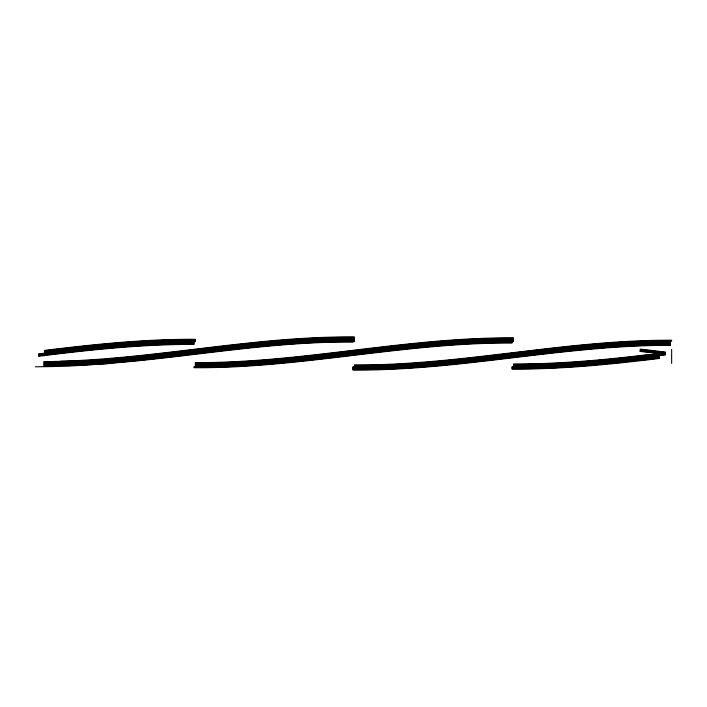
<?xml version="1.0" encoding="UTF-8"?>
<svg xmlns="http://www.w3.org/2000/svg" width="707" height="707" viewBox="0 0 707 707"><rect width="100%" height="100%" fill="white"/><g stroke="black" fill="none" stroke-linecap="round" stroke-linejoin="round"><path stroke-width="1.06" d="M38.638 353.907C90.204 347.561 141.974 341.896 194.001 342.082M44.621 350.372C94.694 344.238 144.997 339.024 195.512 339.28M44.682 350.831C94.729 344.707 145.015 339.493 195.512 339.749M44.727 351.299C94.765 345.166 145.032 339.952 195.512 340.217M44.753 351.768C94.65 345.652 145.085 340.412 195.512 340.686M44.78 352.236C94.535 346.138 145.129 340.88 195.503 341.154M38.47 354.401C90.089 348.047 141.921 342.365 194.001 342.55M38.523 354.861C90.125 348.507 141.939 342.833 194.001 343.019M38.585 355.329C90.16 348.975 141.957 343.302 194.001 343.487M38.638 355.789C90.204 349.444 141.974 343.77 194.001 343.956M38.691 356.257C90.24 349.903 141.992 344.238 194.001 344.424M665.234 352.599C615.046 359.704 564.319 364.414 513.538 364.459M665.287 353.067L645.871 355.391M665.402 353.995L617.75 359.456M665.455 354.454C615.037 360.65 564.407 366.023 513.538 365.855M665.508 354.923L647.365 357.097M646.596 357.645C602.09 363.84 557.204 368.232 512.027 367.72M659.384 356.116L646.719 357.168C602.514 362.408 558.097 366.438 513.538 366.323M659.445 356.584L621.621 360.915M659.498 357.044L619.12 361.648M659.551 357.512L617.291 362.779M659.604 357.972L643.777 359.854M659.666 358.44C610.671 364.414 561.438 369.372 512.027 369.125M646.445 354.852C602.329 360.075 558 364.096 513.538 363.99M644.307 359.324C600.446 364.865 556.347 369.063 512.027 368.656M620.94 360.517C584.998 365.537 548.358 366.951 512.027 367.251M619.659 360.65L564.045 365.298L512.027 366.792M619.067 361.18L619.712 361.118M617.706 358.988L562.1 363.539L513.538 364.927M617.883 362.249L562.206 366.809L512.027 368.188M111.379 358.723C192.401 351.768 272.814 336.744 354.384 337.407M111.494 360.119L70.037 362.762L43.993 363M111.573 361.056C192.534 354.11 272.884 339.086 354.393 339.749M111.688 362.452L78.406 364.715L66.246 364.785M109.806 363.08C191.376 356.231 272.292 340.951 354.401 341.614M109.726 363.548L69.472 366.058L44.028 366.27M72.529 361.719C166.834 358.431 259.778 337.336 354.384 338.344M72.547 362.187L43.984 362.532M72.635 364.052C166.905 360.782 259.822 339.687 354.393 340.677M72.671 364.989L44.011 364.865M66.264 365.254L44.02 365.333M60.378 361.242C158.819 358.396 255.722 336.072 354.384 336.939M60.395 361.71L43.975 361.595M60.457 363.584C158.872 360.747 255.748 338.423 354.393 339.28M60.484 364.52L44.011 364.405M54.015 361.418C154.559 361.136 253.619 336.629 354.384 337.875M54.103 366.553L35.35 366.792M43.984 362.064C147.869 363.955 250.287 337.425 354.393 338.812M44.002 363.469C147.931 365.457 250.296 338.768 354.393 340.208M44.002 363.937C147.807 366.889 250.322 339.493 354.393 341.145M44.028 365.802C147.507 366.765 249.324 341.163 352.917 342.082M670.775 341.154C564.69 340.801 460.487 366.509 354.384 365.855M670.775 341.622C564.672 341.278 460.451 366.986 354.331 366.323M670.501 342.091C564.036 341.781 459.444 367.667 352.943 366.774M670.501 342.55C564.036 342.259 459.444 368.135 352.943 367.242M670.501 343.019C564.036 342.727 459.444 368.603 352.943 367.711M670.501 343.487C564.036 343.195 459.444 369.081 352.934 368.179M670.501 343.956C564.036 343.673 459.435 369.549 352.934 368.647M670.51 344.424C564.036 344.141 459.435 370.017 352.934 369.107M670.51 344.892C564.036 344.609 459.435 370.495 352.934 369.575M670.51 345.361C564.036 345.078 459.435 370.963 352.926 370.044M195.291 362.585C302.004 363.124 406.772 337.089 513.512 337.875M195.291 363.053C302.013 363.592 406.781 337.557 513.512 338.344M195.291 363.522C302.013 364.061 406.781 338.034 513.512 338.812M195.3 363.99C302.013 364.538 406.781 338.503 513.512 339.28M195.3 364.459C302.013 365.006 406.781 338.971 513.521 339.749M195.3 364.927C302.013 365.475 406.781 339.44 513.521 340.217M195.3 365.386C302.022 365.952 406.79 339.917 513.521 340.677M195.3 365.855C302.022 366.42 406.79 340.385 513.521 341.145M195.309 366.323C302.022 366.889 406.79 340.862 513.521 341.614M513.538 365.395C564.38 366.014 614.931 359.669 665.34 353.527L640.144 350.486M194.018 366.792C300.678 367.534 405.385 341.552 512.027 342.091M194.018 367.26C300.678 368.011 405.385 342.029 512.027 342.559M194.027 367.728C300.678 368.488 405.385 342.488 512.027 343.028M44.727 352.705C94.765 346.598 145.032 341.348 195.503 341.622M354.41 364.918C460.796 365.554 565.273 339.731 671.65 340.217L671.65 340.924M354.401 365.386C460.416 366.244 565.476 339.89 671.182 340.924M640.321 349.09L665.517 352.086M640.268 349.558L665.455 352.546M640.215 350.018L665.402 353.014M640.082 350.946L665.287 353.942M665.234 354.401L639.976 351.406M44.709 355.701L38.593 354.958M671.65 349.532L671.65 363.433"/></g></svg>
